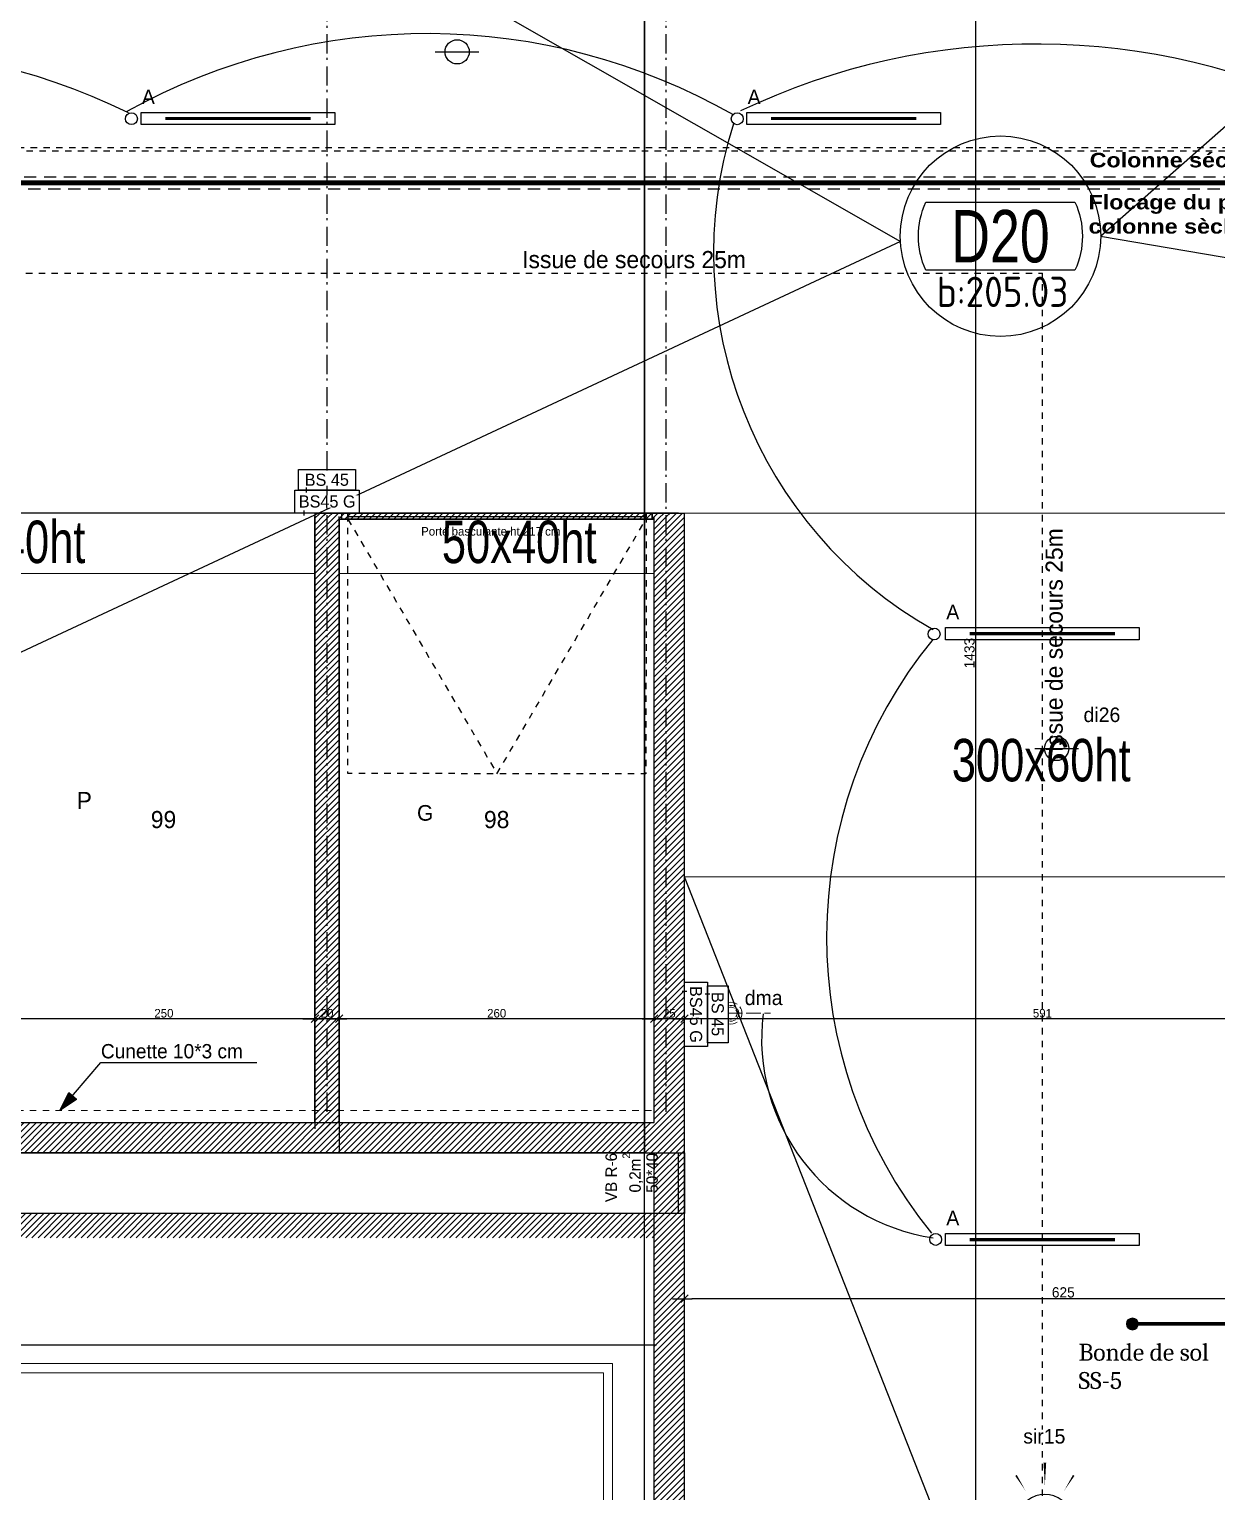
# Model space of a CAD drawing. Header units: centimetres. Extents: x 2452 to 16512, y -4226 to 6371.
# Drawn here: x 7911 to 8891, y 2972 to 4179 of the extents above; entities that cross this region are included whole.
import ezdxf
from ezdxf.enums import TextEntityAlignment as Align

# ---------------------------------------------------------------- set-up
doc = ezdxf.new("R2010")
doc.units = ezdxf.units.CM
doc.header["$PDMODE"] = 67
for name, pattern in [('ACAD_ISO02W100', [15, 12, -3]), ('prlm_ef', [0.165, 0.1, -0.065]), ('prlm_eu', [2, 1.25, -0.25, 0.25, -0.25]), ('Style de ligne -1', [0.41664, 0.20828, -0.20836]), ('Style de ligne -6', [1.04164, 0.625, -0.20828, 0.06943, -0.13893]), ('VW-01', [0.41656, 0.20828, -0.20828])]:
    doc.linetypes.add(name, pattern=pattern)
doc.layers.get('0').update_dxf_attribs({"color": 252, "lineweight": 18})
for name, color, linetype, lineweight in [('01_poutres', 40, 'Continuous', 20), ('01_texte_repere', 252, 'Continuous', 20), ('prlm-ELEC-CFO', 1, 'Continuous', 25), ('prlm-ELEC-SSI', 6, 'Continuous', 25), ('prlm-ZCARTOUCHE', 7, 'Continuous', 13)]:
    doc.layers.add(name, color=color, linetype=linetype, lineweight=lineweight)
for name, color, linetype in [('01_texte', 252, 'Continuous'), ('B GÈnÈral_Hatch', 252, 'Continuous'), ('B Général', 252, 'Continuous'), ('C ANNOTATIONS-cotation', 252, 'Continuous'), ('C ANNOTATIONS-prestations', 252, 'Continuous'), ('C ANNOTATIONS-texte', 252, 'Continuous'), ('C ANNOTATIONS-texte_Hatch', 252, 'Continuous'), ('prlm-BA', 30, 'Continuous'), ('prlm-EAU-EF', 161, 'Continuous'), ('prlm-EAU-EUEV', 25, 'Continuous'), ('prlm-MOD', 64, 'Continuous'), ('prlm-MOD-PB', 123, 'Continuous')]:
    doc.layers.add(name, color=color, linetype=linetype)
doc.layers.add('prlm-ZEROPLOT', color=254, linetype='Continuous', plot=False)
doc.styles.add('CEDREP', font='GILC____.TTF')
doc.styles.add('CEDTXT', font='isocp.shx')
doc.styles.add('Eurostile', font='Eurosti.TTF')
doc.styles.add('Eurostile (bold)', font='Eurostib.TTF')
doc.styles.add('prlm-eau-ef', font='ariblk.ttf', dxfattribs={"height": 18})
doc.styles.add('prlm-elec-cfo', font='comic.ttf', dxfattribs={"height": 12})
doc.styles.add('prlm-elec-ssi', font='comic.ttf', dxfattribs={"height": 12})
doc.styles.add('prlm-mod', font='cambriaz.ttf', dxfattribs={"height": 18})
doc.styles.add('prlm-verdana', font='verdana.ttf', dxfattribs={"height": 0.9})
doc.styles.get("Standard").update_dxf_attribs({"font": 'isocp.shx', "height": 15})
doc.dimstyles.new('100é', dxfattribs={"dimtxt": 8.470801, "dimasz": 6.232178, "dimexe": 10, "dimexo": 25, "dimgap": 1, "dimtad": 1, "dimdec": 1, "dimtxsty": 'Eurostile', "dimblk": 'VW_SLASH', "dimblk1": 'VW_SLASH', "dimblk2": 'VW_SLASH', "dimcen": 0, "dimdle": 10, "dimazin": 0, "dimtfac": 1, "dimtdec": 1, "dimtix": 1, "dimtmove": 0, "dimatfit": 0, "dimldrblk": 'VW_FILLEDARROW', "dimfxl": 50.8, "dimfxlon": 1, "dimfrac": 2, "dimtolj": 1, "dimarcsym": 0})
pattern_1 = [(45, (0, 0), (2.4253472, -2.6458333), [])]

# ---------------------------------------------------------------- blocks, each defined once
blk = doc.blocks.new('Objet Paramétrique-3')
at = {"layer": 'B Général', "linetype": 'Continuous'}
for p, q in [((0, 0), (0, 500)), ((250, 0), (250, 500)), ((0, 0), (250, 0))]:
    blk.add_line(p, q, dxfattribs=at)
at = {"layer": 'B Général', "insert": (125, 250), "char_height": 14.12, "attachment_point": 5, "line_spacing_factor": 0.894142, "style": 'Eurostile'}
blk.add_mtext('99', dxfattribs=at)
blk = doc.blocks.new('Objet Paramétrique-6')
at = {"layer": 'B Général', "linetype": 'Continuous'}
for p, q in [((0, 0), (0, 500)), ((260, 0), (260, 500)), ((0, 0), (260, 0))]:
    blk.add_line(p, q, dxfattribs=at)
at = {"layer": 'B Général', "insert": (130, 250), "char_height": 14.12, "attachment_point": 5, "line_spacing_factor": 0.894142, "style": 'Eurostile'}
blk.add_mtext('98', dxfattribs=at)
blk = doc.blocks.new('Porte basculante ht200cm')
at = {"layer": 'B Général', "linetype": 'Style de ligne -1', "ltscale": 25.4}
for p, q in [((-123, -2.5), (0, -212.5)), ((0, -212.5), (123, -2.5))]:
    blk.add_line(p, q, dxfattribs=at)
at = {"layer": 'B Général', "linetype": 'Continuous', "flags": 128}
for points in [[(-128, 2.5), (128, 2.5), (128, -2.5), (-128, -2.5)], [(-123, 2.5), (123, 2.5), (123, -0.5), (-123, -0.5)]]:
    blk.add_lwpolyline(points, close=True, dxfattribs=at)
at = {"layer": 'B Général', "flags": 128}
for points in [[(-128, 2.5), (-123, 2.5), (-123, -2.5), (-128, -2.5)], [(123, 2.5), (128, 2.5), (128, -2.5), (123, -2.5)]]:
    blk.add_lwpolyline(points, close=True, dxfattribs=at)
at = {"layer": 'B Général', "linetype": 'Style de ligne -1', "ltscale": 25.4, "flags": 128}
blk.add_lwpolyline([(-123, -2.5), (123, -2.5), (123, -212.5), (-123, -212.5)], close=True, dxfattribs=at)
at = {"layer": 'B Général', "insert": (-66, -238.4), "char_height": 12.9, "attachment_point": 1, "line_spacing_factor": 0.894142, "style": 'Eurostile'}
blk.add_mtext('G', dxfattribs=at)
at = {"layer": 'C ANNOTATIONS-prestations', "insert": (-62.6, -9), "char_height": 7.059, "attachment_point": 1, "line_spacing_factor": 0.894142, "style": 'Eurostile'}
blk.add_mtext('Porte basculante ht 217 cm', dxfattribs=at)
blk = doc.blocks.new('Groupe-121-1')
at = {"layer": 'C ANNOTATIONS-texte_Hatch', "linetype": 'Continuous'}
blk.add_hatch(color=250, dxfattribs=at).paths.add_polyline_path([(7949.6, 3295.6), (7936, 3286.4), (7943.2, 3301.2)])
at = {"layer": 'C ANNOTATIONS-texte', "flags": 128}
blk.add_lwpolyline([(7936, 3286.4), (7969.8, 3325.9), (8098.5, 3325.9)], dxfattribs=at)
blk.add_lwpolyline([(7949.6, 3295.6), (7936, 3286.4), (7943.2, 3301.2)], close=True, dxfattribs=at)
at = {"layer": 'C ANNOTATIONS-texte', "insert": (7969.8, 3341.2), "char_height": 11.765, "attachment_point": 1, "line_spacing_factor": 0.894142, "style": 'Eurostile'}
blk.add_mtext('Cunette 10*3 cm', dxfattribs=at)
blk = doc.blocks.new('xi.eumod')
at = {"layer": 'prlm-MOD-PB', "linetype": 'ByBlock', "lineweight": -2}
h = blk.add_hatch(color=0, dxfattribs=at)
edge = h.paths.add_edge_path()
edge.add_arc((0, 0), 5, 0, 360)
at = {"layer": 'prlm-MOD-PB', "color": 0, "linetype": 'ByBlock', "lineweight": 5}
blk.add_circle((0, 0), 5, dxfattribs=at)
blk = doc.blocks.new('A$C711F189D')
at = {"layer": '01_poutres', "color": 0}
for points in [[(-1577, 65), (-1063, 64.9)], [(-1043, 64.9), (-783, 64.9), (-783, 64.9)], [(-783, 64.8), (-167, 64.8)], [(-1577, 15), (-1063, 15)], [(-1043, 15), (-783, 15), (-783, 15)], [(-758, -235.2), (-758, -235.2), (-195.1, -235.2)]]:
    blk.add_lwpolyline(points, dxfattribs=at)
at = {"layer": '01_texte', "color": 0}
for points in [[(-2123, 1170), (-579.7, 289)], [(-414.5, 293.4), (581, 1170)], [(-414.5, 293.4), (601, 121)], [(-579.7, 289), (-2123, -431.3)], [(-476.9, -949.1), (-758, -235.2)]]:
    blk.add_lwpolyline(points, dxfattribs=at)
blk.add_lwpolyline([(-558.7, 321.5), (-435.6, 321.5, -0.21739), (-435.6, 265.3), (-558.7, 265.3, -0.21739), (-558.7, 321.5, 24.041595)], format="xyb", dxfattribs=at)
blk.add_circle((-497.1, 293.4), 82.7, dxfattribs=at)
for s, height, style, p in [('D20', 43.2, 'CEDREP', (-497.1, 293.4)), ('b:205.03', 25, 'CEDTXT', (-495.4, 247.5))]:
    blk.add_text(s, height=height, dxfattribs=dict(at, style=style)).set_placement(p, align=Align.MIDDLE_CENTER)
at = {"layer": '01_texte_repere', "color": 0, "char_height": 35, "width": 164.804, "attachment_point": 8, "rotation": 0.0002, "style": 'CEDREP'}
for insert in [(-1316.3, 23.2), (-894.4, 23.2)]:
    blk.add_mtext('50x40ht ', dxfattribs=dict(at, insert=insert))
at = {"layer": '01_texte_repere', "color": 0, "insert": (-463.5, -156.9), "char_height": 35, "width": 164.804, "attachment_point": 8, "style": 'CEDREP'}
blk.add_mtext('300x60ht ', dxfattribs=at)
blk = doc.blocks.new('xi.lumA')
at = {"layer": 'prlm-ELEC-CFO', "color": 0, "linetype": 'ByBlock', "lineweight": -2, "ltscale": 50}
blk.add_lwpolyline([(-80, -5), (-80, 5), (80, 5), (80, -5)], close=True, dxfattribs=at)
at = {"layer": 'prlm-ELEC-CFO', "color": 0, "linetype": 'ByBlock', "lineweight": 5, "ltscale": 50, "const_width": 2.6}
blk.add_lwpolyline([(-60, 0), (60, 0), (60, 0)], dxfattribs=at)
blk = doc.blocks.new('xi.dma')
at = {"layer": 'prlm-ELEC-CFO', "color": 0, "linetype": 'ACAD_ISO02W100', "lineweight": 5, "flags": 128}
for points in [[(0, 0), (0, 35)], [(-20, 0), (20, 0)]]:
    blk.add_lwpolyline(points, dxfattribs=at)
at = {"layer": 'prlm-ELEC-CFO', "color": 0, "linetype": 'ByBlock', "lineweight": 5}
for radius, start, end in [(9, 145, 191.803), (6.5, 145, 199.0387), (9, 55, 125), (5, 145, 207.3745), (6.5, 55, 125), (5, 55, 125), (5, 332.6255, 35), (6.5, 340.9613, 35), (9, 348.197, 35)]:
    blk.add_arc((0, 2.4), radius, start, end, dxfattribs=at)
blk = doc.blocks.new('xi.bs45')
at = {"layer": 'prlm-ELEC-SSI', "color": 0, "linetype": 'ByBlock', "lineweight": -2}
blk.add_lwpolyline([(-23.5, 17), (23.5, 17), (23.5, 0), (-23.5, 0)], close=True, dxfattribs=at)
at = {"layer": 'prlm-ZEROPLOT', "color": 254, "linetype": 'ByBlock', "lineweight": -2}
blk.add_lwpolyline([(-17, -2), (-17, 2)], dxfattribs=at)
at = {"layer": 'prlm-ELEC-SSI', "color": 0, "linetype": 'ByBlock', "lineweight": -2, "insert": (-0.2, 8.4), "char_height": 10, "width": 43.769, "attachment_point": 5, "style": 'prlm-elec-cfo', "bg_fill": 3, "box_fill_scale": 1, "bg_fill_color": 256, "bg_fill_transparency": 0}
blk.add_mtext('BS 45', dxfattribs=at)
blk = doc.blocks.new('xi.bs45g')
at = {"layer": 'prlm-ELEC-SSI', "color": 0, "linetype": 'ByBlock', "lineweight": -2}
blk.add_lwpolyline([(-26.5, 19), (26.5, 19), (26.5, 0), (-26.5, 0)], close=True, dxfattribs=at)
at = {"layer": 'prlm-ZEROPLOT', "color": 254, "linetype": 'ByBlock', "lineweight": -2}
blk.add_lwpolyline([(-19, -2), (-19, 2)], dxfattribs=at)
at = {"layer": 'prlm-ELEC-SSI', "color": 0, "linetype": 'ByBlock', "lineweight": -2, "insert": (0.1, 9.5), "char_height": 10, "width": 49.661, "attachment_point": 5, "style": 'prlm-elec-cfo', "bg_fill": 3, "box_fill_scale": 1, "bg_fill_color": 256, "bg_fill_transparency": 0}
blk.add_mtext('BS45 G', dxfattribs=at)
blk = doc.blocks.new('xi.sir')
at = {"layer": 'prlm-ELEC-SSI'}
blk.add_hatch(color=0, dxfattribs=at).paths.add_polyline_path([(-4.8, 0), (4.8, 0, 1)])
at = {"layer": 'prlm-ELEC-SSI', "color": 0, "flags": 128}
for points in [[(0, 30, 0, 2.25, 0), (0, 48.8, 0, 0, 0)], [(-15.9, 25.5, 0, 1.5, 0), (-23.8, 38.2, 0, 0, 0)], [(15.9, 25.5, 0, 1.5, 0), (23.8, 38.2, 0, 0, 0)]]:
    blk.add_lwpolyline(points, format="xyseb", dxfattribs=at)
blk.add_lwpolyline([(-4.8, 0), (4.8, 0)], dxfattribs=at)
at = {"layer": 'prlm-ELEC-SSI', "color": 0}
for centre, radius, start, end in [((0, 0), 22.5, 50.6187, 129.3813), ((-33, -4.1), 28.5, 8.2221, 48.8754), ((33, -4.1), 28.5, 131.1246, 171.7779), ((0, 0), 4.81, 0, 180)]:
    blk.add_arc(centre, radius, start, end, dxfattribs=at)
blk = doc.blocks.new('xi.DI')
at = {"layer": 'prlm-ELEC-SSI', "color": 0, "linetype": 'ByBlock', "lineweight": -2, "flags": 128}
blk.add_lwpolyline([(-18, 0), (18, 0)], dxfattribs=at)
at = {"layer": 'prlm-ELEC-SSI', "color": 0, "linetype": 'ByBlock', "lineweight": -2}
blk.add_circle((0, 0), 10, dxfattribs=at)
blk = doc.blocks.new('VW_SLASH')
at = {"linetype": 'ByBlock', "lineweight": -2}
blk.add_line((1.6, 0), (-1, 0), dxfattribs=at)
at = {"lineweight": 20, "flags": 128}
blk.add_lwpolyline([(0.5, 0.5), (-0.5, -0.5)], dxfattribs=at)
blk = doc.blocks.new('*D304')
at = {"layer": 'C ANNOTATIONS-cotation', "color": 0, "linetype": 'Continuous', "lineweight": -2, "transparency": 16777216}
for p, q in [((8707.4, 4380.4), (8682, 4380.4)), ((8692, 2953.5), (8692, 4374.2)), ((8707.4, 2947.2), (8682, 2947.2))]:
    blk.add_line(p, q, dxfattribs=at)
at = {"layer": 'Defpoints', "color": 0, "linetype": 'Continuous', "transparency": 16777216}
for p in [(8692, 4380.4), (8732.4, 4380.4), (8732.4, 2947.2)]:
    blk.add_point(p, dxfattribs=at)
at = {"layer": 'C ANNOTATIONS-cotation', "color": 0, "linetype": 'Continuous', "lineweight": -2, "transparency": 16777216, "xscale": 6.232177734375, "yscale": 6.232177734375, "zscale": 6.232177734375}
for p, rotation in [((8692, 4380.4), 90), ((8692, 2947.2), 270)]:
    blk.add_blockref('VW_SLASH', p, dxfattribs=dict(at, rotation=rotation))
at = {"layer": 'C ANNOTATIONS-cotation', "color": 0, "linetype": 'Continuous', "lineweight": 5, "transparency": 16777216, "insert": (8686.8, 3663.8), "char_height": 8.47, "attachment_point": 5, "rotation": 90, "style": 'Eurostile'}
blk.add_mtext('\\A1;1433', dxfattribs=at)
blk = doc.blocks.new('VW_FILLEDARROW')
at = {"linetype": 'Continuous'}
blk.add_hatch(color=250, dxfattribs=at).paths.add_polyline_path([(-1.6, 0.43), (0, 0), (-1.6, -0.43)])
at = {"flags": 128}
blk.add_lwpolyline([(-1.6, 0.43), (0, 0), (-1.6, -0.43)], close=True, dxfattribs=at)
blk = doc.blocks.new('*D351')
at = {"layer": 'C ANNOTATIONS-cotation', "color": 0, "linetype": 'Continuous', "lineweight": -2, "transparency": 16777216}
for p, q in [((8451.5, 3131.1), (8451.5, 3141.1)), ((9076.9, 3131.1), (9076.9, 3141.1)), ((9070.7, 3131.1), (8457.7, 3131.1))]:
    blk.add_line(p, q, dxfattribs=at)
at = {"layer": 'Defpoints', "color": 0, "linetype": 'Continuous', "transparency": 16777216}
for p in [(8451.5, 3131.1), (8451.5, 3120.1), (9076.9, 3120.1)]:
    blk.add_point(p, dxfattribs=at)
at = {"layer": 'C ANNOTATIONS-cotation', "color": 0, "linetype": 'Continuous', "lineweight": -2, "transparency": 16777216, "xscale": 6.232177734375, "yscale": 6.232177734375, "zscale": 6.232177734375, "rotation": 180}
blk.add_blockref('VW_SLASH', (8451.5, 3131.1), dxfattribs=at)
at = {"layer": 'C ANNOTATIONS-cotation', "color": 0, "linetype": 'Continuous', "lineweight": -2, "transparency": 16777216, "xscale": 6.232177734375, "yscale": 6.232177734375, "zscale": 6.232177734375}
blk.add_blockref('VW_SLASH', (9076.9, 3131.1), dxfattribs=at)
at = {"layer": 'C ANNOTATIONS-cotation', "color": 0, "linetype": 'Continuous', "lineweight": 5, "transparency": 16777216, "insert": (8764.2, 3136.3), "char_height": 8.47, "attachment_point": 5, "style": 'Eurostile'}
blk.add_mtext('\\A1;625', dxfattribs=at)
blk = doc.blocks.new('*D359')
at = {"layer": 'C ANNOTATIONS-cotation', "color": 0, "linetype": 'Continuous', "lineweight": -2, "transparency": 16777216}
blk.add_line((8140.3, 3362.1), (7903.2, 3362.1), dxfattribs=at)
at = {"layer": 'Defpoints', "color": 0, "linetype": 'Continuous', "transparency": 16777216}
for p in [(7897, 3369.2), (8146.5, 3369.2), (7897, 3362.1)]:
    blk.add_point(p, dxfattribs=at)
at = {"layer": 'C ANNOTATIONS-cotation', "color": 0, "linetype": 'Continuous', "lineweight": -2, "transparency": 16777216, "xscale": 6.232177734375, "yscale": 6.232177734375, "zscale": 6.232177734375, "rotation": 180}
blk.add_blockref('VW_SLASH', (7897, 3362.1), dxfattribs=at)
at = {"layer": 'C ANNOTATIONS-cotation', "color": 0, "linetype": 'Continuous', "lineweight": -2, "transparency": 16777216, "xscale": 6.232177734375, "yscale": 6.232177734375, "zscale": 6.232177734375}
blk.add_blockref('VW_SLASH', (8146.5, 3362.1), dxfattribs=at)
at = {"layer": 'C ANNOTATIONS-cotation', "color": 0, "linetype": 'Continuous', "lineweight": 5, "transparency": 16777216, "insert": (8021.8, 3366.6), "char_height": 7.06, "attachment_point": 5, "style": 'Eurostile'}
blk.add_mtext('\\A1;250', dxfattribs=at)
blk = doc.blocks.new('*D360')
at = {"layer": 'C ANNOTATIONS-cotation', "color": 0, "linetype": 'Continuous', "lineweight": -2, "transparency": 16777216}
blk.add_line((8160.3, 3362.1), (8152.7, 3362.1), dxfattribs=at)
at = {"layer": 'Defpoints', "color": 0, "linetype": 'Continuous', "transparency": 16777216}
for p in [(8146.5, 3369.2), (8166.5, 3369.2), (8146.5, 3362.1)]:
    blk.add_point(p, dxfattribs=at)
at = {"layer": 'C ANNOTATIONS-cotation', "color": 0, "linetype": 'Continuous', "lineweight": -2, "transparency": 16777216, "xscale": 6.232177734375, "yscale": 6.232177734375, "zscale": 6.232177734375, "rotation": 180}
blk.add_blockref('VW_SLASH', (8146.5, 3362.1), dxfattribs=at)
at = {"layer": 'C ANNOTATIONS-cotation', "color": 0, "linetype": 'Continuous', "lineweight": -2, "transparency": 16777216, "xscale": 6.232177734375, "yscale": 6.232177734375, "zscale": 6.232177734375}
blk.add_blockref('VW_SLASH', (8166.5, 3362.1), dxfattribs=at)
at = {"layer": 'C ANNOTATIONS-cotation', "color": 0, "linetype": 'Continuous', "lineweight": 5, "transparency": 16777216, "insert": (8156.5, 3366.6), "char_height": 7.06, "attachment_point": 5, "style": 'Eurostile'}
blk.add_mtext('\\A1;20', dxfattribs=at)
blk = doc.blocks.new('*D361')
at = {"layer": 'C ANNOTATIONS-cotation', "color": 0, "linetype": 'Continuous', "lineweight": -2, "transparency": 16777216}
blk.add_line((8420.3, 3362.1), (8172.7, 3362.1), dxfattribs=at)
at = {"layer": 'Defpoints', "color": 0, "linetype": 'Continuous', "transparency": 16777216}
for p in [(8166.5, 3369.2), (8166.5, 3362.1), (8426.5, 3352.1)]:
    blk.add_point(p, dxfattribs=at)
at = {"layer": 'C ANNOTATIONS-cotation', "color": 0, "linetype": 'Continuous', "lineweight": -2, "transparency": 16777216, "xscale": 6.232177734375, "yscale": 6.232177734375, "zscale": 6.232177734375, "rotation": 180}
blk.add_blockref('VW_SLASH', (8166.5, 3362.1), dxfattribs=at)
at = {"layer": 'C ANNOTATIONS-cotation', "color": 0, "linetype": 'Continuous', "lineweight": -2, "transparency": 16777216, "xscale": 6.232177734375, "yscale": 6.232177734375, "zscale": 6.232177734375}
blk.add_blockref('VW_SLASH', (8426.5, 3362.1), dxfattribs=at)
at = {"layer": 'C ANNOTATIONS-cotation', "color": 0, "linetype": 'Continuous', "lineweight": 5, "transparency": 16777216, "insert": (8296.5, 3366.6), "char_height": 7.06, "attachment_point": 5, "style": 'Eurostile'}
blk.add_mtext('\\A1;260', dxfattribs=at)
blk = doc.blocks.new('*D362')
at = {"layer": 'C ANNOTATIONS-cotation', "color": 0, "linetype": 'Continuous', "lineweight": -2, "transparency": 16777216}
blk.add_line((8445.3, 3362.1), (8432.7, 3362.1), dxfattribs=at)
at = {"layer": 'Defpoints', "color": 0, "linetype": 'Continuous', "transparency": 16777216}
for p in [(8426.5, 3362.1), (8426.5, 3352.1), (8451.5, 3337.6)]:
    blk.add_point(p, dxfattribs=at)
at = {"layer": 'C ANNOTATIONS-cotation', "color": 0, "linetype": 'Continuous', "lineweight": -2, "transparency": 16777216, "xscale": 6.232177734375, "yscale": 6.232177734375, "zscale": 6.232177734375, "rotation": 180}
blk.add_blockref('VW_SLASH', (8426.5, 3362.1), dxfattribs=at)
at = {"layer": 'C ANNOTATIONS-cotation', "color": 0, "linetype": 'Continuous', "lineweight": -2, "transparency": 16777216, "xscale": 6.232177734375, "yscale": 6.232177734375, "zscale": 6.232177734375}
blk.add_blockref('VW_SLASH', (8451.5, 3362.1), dxfattribs=at)
at = {"layer": 'C ANNOTATIONS-cotation', "color": 0, "linetype": 'Continuous', "lineweight": 5, "transparency": 16777216, "insert": (8439, 3366.6), "char_height": 7.06, "attachment_point": 5, "style": 'Eurostile'}
blk.add_mtext('\\A1;25', dxfattribs=at)
blk = doc.blocks.new('*D363')
at = {"layer": 'C ANNOTATIONS-cotation', "color": 0, "linetype": 'Continuous', "lineweight": -2, "transparency": 16777216}
blk.add_line((9036.3, 3362.1), (8457.7, 3362.1), dxfattribs=at)
at = {"layer": 'Defpoints', "color": 0, "linetype": 'Continuous', "transparency": 16777216}
for p in [(8451.5, 3362.1), (8451.5, 3337.6), (9042.5, 3327.6)]:
    blk.add_point(p, dxfattribs=at)
at = {"layer": 'C ANNOTATIONS-cotation', "color": 0, "linetype": 'Continuous', "lineweight": -2, "transparency": 16777216, "xscale": 6.232177734375, "yscale": 6.232177734375, "zscale": 6.232177734375, "rotation": 180}
blk.add_blockref('VW_SLASH', (8451.5, 3362.1), dxfattribs=at)
at = {"layer": 'C ANNOTATIONS-cotation', "color": 0, "linetype": 'Continuous', "lineweight": -2, "transparency": 16777216, "xscale": 6.232177734375, "yscale": 6.232177734375, "zscale": 6.232177734375}
blk.add_blockref('VW_SLASH', (9042.5, 3362.1), dxfattribs=at)
at = {"layer": 'C ANNOTATIONS-cotation', "color": 0, "linetype": 'Continuous', "lineweight": 5, "transparency": 16777216, "insert": (8747, 3366.6), "char_height": 7.06, "attachment_point": 5, "style": 'Eurostile'}
blk.add_mtext('\\A1;591', dxfattribs=at)
blk = doc.blocks.new('cartouche_BET')
at = {"layer": 'prlm-ZCARTOUCHE'}
blk.add_hatch(color=0, dxfattribs=at).paths.add_polyline_path([(10.038, 4.465), (10.097, 4.201), (10.05, 3.999), (6.219, 1.227), (11.061, 3.004), (11.211, 3.193), (11.223, 3.555), (9.466, 8.402), (9.269, 8.563), (9.002, 8.613), (7.573, 8.071), (7.503, 8.04)])
at = {"layer": 'prlm-ZCARTOUCHE', "color": 0}
blk.add_lwpolyline([(0, 10), (0, 0), (69, 0), (69, 10)], close=True, dxfattribs=at)
for points, const_width in [([(6.811, 8.434), (2.831, 5.695), (2.717, 5.423), (2.763, 5.139), (5.548, 1.193), (5.798, 1.079), (6.219, 1.227), (10.05, 3.999), (10.097, 4.201), (10.038, 4.465), (7.224, 8.433), (6.983, 8.505), (6.811, 8.434)], 0.18), ([(6.219, 1.227), (11.061, 3.004), (11.211, 3.193), (11.223, 3.555), (9.466, 8.402), (9.269, 8.563), (9.002, 8.613), (7.573, 8.071), (7.502, 8.039)], 0.09)]:
    blk.add_lwpolyline(points, dxfattribs=dict(at, const_width=const_width))
at = {"layer": 'prlm-ZCARTOUCHE', "color": 0, "attachment_point": 4, "line_spacing_factor": 0.8, "style": 'prlm-verdana'}
for s, insert, char_height, width in [('{\\fGeorgia|b0|i0|c0|p18;Prelem}', (13.953, 6.891), 4, 47.6343), ('tél: 04 78 68 94 77\\Pfax: {\\H0.92308x;04 78 85 55 01}   \\Pe-mail: contact {\\H0.7692x;@} prelem.com', (39.768, 3.407), 1.3, 31.06908), ('170, boulevard Stalingrad   ^J69451 LYON cedex 06', (13.979, 2.638), 1.3, 47.6343)]:
    blk.add_mtext(s, dxfattribs=dict(at, insert=insert, char_height=char_height, width=width))
blk = doc.blocks.new('$CTfon')
at = {"color": 0}
blk.add_wipeout([(-104.475, 36.975), (0.475, 36.975), (0.475, -0.475), (-104.475, -0.475)], dxfattribs=at).dxf.layer = 'prlm-ZCARTOUCHE'
at = {"layer": 'prlm-ZCARTOUCHE', "color": 0}
for points in [[(-104, 36.5), (0, 36.5), (0, 0), (-104, 0)], [(-103.5, 36), (-0.5, 36), (-0.5, 23.5), (-103.5, 23.5)], [(-103.5, 23), (-34.5, 23), (-34.5, 11), (-103.5, 11)], [(-34, 23), (-0.5, 23), (-0.5, 0.5), (-34, 0.5)], [(-1, 9.5), (-33.5, 9.5), (-33.5, 22.5), (-1, 22.5)], [(-1, 1), (-33.5, 1), (-33.5, 9), (-1, 9)]]:
    blk.add_lwpolyline(points, close=True, dxfattribs=at)
blk.add_blockref('cartouche_BET', (-103.5, 0.5), dxfattribs=at)
at = {"layer": 'prlm-ZCARTOUCHE', "color": 0, "linetype": 'ByBlock', "ltscale": 20, "char_height": 1, "attachment_point": 6}
for s, insert, width in [('{\\fGeorgia|b0|i1|c0|p18;Phase}', (-21.485, 20.131), 11), ('{\\fGeorgia|b0|i1|c0|p18;Échelle}', (-21.485, 17.501), 11), ('{\\fGeorgia|b0|i1|c0|p18;Imprimé par}', (-21.485, 14.311), 11), ('{\\fGeorgia|b0|i1|c0|p18;Date}', (-21.485, 11.508), 11), ('{\\fGeorgia|b0|i1|c0|p18;Référence du Plan}', (-21.485, 8.037), 12.85977)]:
    blk.add_mtext(s, dxfattribs=dict(at, insert=insert, width=width))

msp = doc.modelspace()

# ---------------------------------------------------------------- hatches: boundary and pattern name
at = {"layer": 'B GÈnÈral_Hatch', "linetype": 'Continuous'}
h = msp.add_hatch(dxfattribs=at)
h.set_pattern_fill('50_BETON', color=256, style=0, pattern_type=2)
h.set_pattern_definition(pattern_1)
h.paths.add_polyline_path([(8426.48, 3774.33), (8451.48, 3779.33), (8146.48, 3779.34), (8166.48, 3774.34)])
h = msp.add_hatch(dxfattribs=at)
h.set_pattern_fill('50_BETON', color=256, style=0, pattern_type=2)
h.set_pattern_definition(pattern_1)
h.paths.add_polyline_path([(8166.48, 3251.39), (8166.48, 3774.34), (8146.48, 3779.34), (8146.48, 3271.39)])
h = msp.add_hatch(dxfattribs=at)
h.set_pattern_fill('50_BETON', color=256, style=0, pattern_type=2)
h.set_pattern_definition(pattern_1)
h.paths.add_polyline_path([(8168.76, 3779.34), (8146.48, 3779.34), (8166.48, 3774.34), (8168.76, 3774.34)])
h = msp.add_hatch(dxfattribs=at)
h.set_pattern_fill('50_BETON', color=256, style=0, pattern_type=2)
h.set_pattern_definition(pattern_1)
h.paths.add_polyline_path([(8426.48, 3774.33), (8451.48, 3779.33), (8424.76, 3779.33), (8424.76, 3774.33)])
h = msp.add_hatch(dxfattribs=at)
h.set_pattern_fill('50_BETON', color=256, style=0, pattern_type=2)
h.set_pattern_definition(pattern_1)
h.paths.add_polyline_path([(8451.48, 3779.33), (8426.48, 3774.33), (8426.48, 2324.49), (8451.48, 2349.49)])
h = msp.add_hatch(dxfattribs=at)
h.set_pattern_fill('50_BETON', color=256, style=0, pattern_type=2)
h.set_pattern_definition(pattern_1)
h.paths.add_polyline_path([(8426.48, 3251.39), (8426.48, 3276.39), (7074.48, 3276.39), (7074.48, 3251.39)])
h = msp.add_hatch(dxfattribs=at)
h.set_pattern_fill('50_BETON', color=256, style=0, pattern_type=2)
h.set_pattern_definition(pattern_1)
h.paths.add_polyline_path([(7739, 3201.39), (7719, 3181.39), (8426.48, 3181.39), (8426.48, 3201.39)])

# ---------------------------------------------------------------- linework, layer by layer
at = {"layer": 'B Général', "linetype": 'Style de ligne -6', "ltscale": 25.4}
for p, q in [((8156.48, 3285.39), (8156.48, 5820.39)), ((8436.48, 3285.39), (8436.48, 5820.39))]:
    msp.add_line(p, q, dxfattribs=at)
at = {"layer": 'B Général', "linetype": 'VW-01', "ltscale": 25.4}
for p in [(7262.5, 3977.19), (8746.98, 2947.19)]:
    msp.add_line(p, (8746.98, 3977.19), dxfattribs=at)
at = {"layer": 'B Général', "linetype": 'Continuous'}
for p, q in [((8446.48, 3779.33), (7896.98, 3779.33)), ((8146.48, 3779.34), (8451.48, 3779.33)), ((8146.48, 3779.34), (8146.48, 3271.39)), ((8146.48, 3779.34), (8168.76, 3779.34)), ((8168.76, 3774.34), (8168.76, 3779.34)), ((8424.76, 3779.33), (8451.48, 3779.33)), ((8424.76, 3774.33), (8424.76, 3779.33)), ((8451.48, 2349.49), (8451.48, 3779.33)), ((8166.48, 3774.34), (8426.48, 3774.33)), ((8166.48, 3774.34), (8166.48, 3251.39)), ((8166.48, 3774.34), (8168.76, 3774.34)), ((8424.76, 3774.33), (8426.48, 3774.33)), ((8426.48, 3276.39), (8426.48, 3774.33)), ((7896.98, 3276.39), (8426.48, 3276.39)), ((7739, 3251.39), (8426.48, 3251.39)), ((8426.48, 2324.49), (8426.48, 3251.39)), ((8426.48, 3201.39), (7739, 3201.39)), ((8428.51, 3092.84), (7367.28, 3092.84))]:
    msp.add_line(p, q, dxfattribs=at)
at = {"layer": 'B Général', "linetype": 'Continuous', "lineweight": 18}
for p, q in [((8146.48, 3779.34), (8451.48, 3779.33)), ((8146.48, 3779.34), (8146.48, 3271.39)), ((8146.48, 3779.34), (8168.76, 3779.34)), ((8424.76, 3779.33), (8451.48, 3779.33)), ((8451.48, 2349.49), (8451.48, 3779.33)), ((8166.48, 3774.34), (8426.48, 3774.33)), ((8166.48, 3774.34), (8166.48, 3251.39)), ((8166.48, 3774.34), (8168.76, 3774.34)), ((8424.76, 3774.33), (8426.48, 3774.33)), ((8426.48, 3276.39), (8426.48, 3774.33)), ((7896.98, 3276.39), (8426.48, 3276.39)), ((7739, 3251.39), (8426.48, 3251.39)), ((8426.48, 2324.49), (8426.48, 3251.39)), ((8426.48, 3201.39), (7739, 3201.39)), ((8428.51, 3092.84), (7367.28, 3092.84))]:
    msp.add_line(p, q, dxfattribs=at)
at = {"layer": 'B Général', "linetype": 'VW-01', "lineweight": 18, "ltscale": 25.4}
msp.add_line((7085.89, 3286.39), (8426.48, 3286.39), dxfattribs=at)
at = {"layer": 'B Général', "linetype": 'Continuous', "flags": 128}
for points in [[(8426.48, 3201.39), (8426.48, 3251.39), (8451.48, 3251.39), (8451.48, 3201.39)], [(8446.48, 3201.39), (8446.48, 3251.39), (8451.48, 3251.39), (8451.48, 3201.39)]]:
    msp.add_lwpolyline(points, close=True, dxfattribs=at)
at = {"layer": 'C ANNOTATIONS-cotation', "linetype": 'VW-01', "ltscale": 25.4, "flags": 128}
msp.add_lwpolyline([(7086.48, 4080.89), (11434.6, 4080.89), (11434.6, 4077.89), (7086.48, 4077.89)], close=True, dxfattribs=at)
at = {"layer": 'prlm-EAU-EF', "linetype": 'prlm_ef', "ltscale": 100, "const_width": 4, "flags": 128}
msp.add_lwpolyline([(7096.34, 3799.24), (7096.34, 3849.77), (7096.34, 4051.75), (11381.54, 4051.75), (11381.54, 1665.27), (11865.51, 1665.27), (11642.53, 304.31), (12400.42, 170.63), (12305.13, -393.05)], dxfattribs=at)
at = {"layer": 'prlm-EAU-EUEV', "linetype": 'prlm_eu', "ltscale": 50, "const_width": 3, "flags": 128}
msp.add_lwpolyline([(8821.26, 3110.3), (9249.15, 3110.3)], dxfattribs=at)
at = {"layer": 'prlm-ELEC-CFO', "ltscale": 25}
for centre in [(7995.02, 4104.75), (8495.08, 4104.72), (8657.6, 3679.56), (8658.87, 3180.01)]:
    msp.add_circle(centre, 4.91, dxfattribs=at)
for centre, radius, start, end in [((7752.95, 3616.06), 548.62, 64.09213, 118.23733), ((8832.37, 3993.79), 356.84, 162.57776, 240.51102), ((8956.92, 3429.47), 388.06, 140.67034, 218.99008), ((8681.1, 3345.5), 165.9, 172.79934, 261.55908)]:
    msp.add_arc(centre, radius, start, end, dxfattribs=at)
at = {"layer": 'prlm-MOD', "linetype": 'prlm_ef', "ltscale": 100, "flags": 128}
for points in [[(7091.34, 3799.24), (7091.34, 3849.77), (7091.34, 4056.75), (11386.54, 4056.75), (11386.54, 1670.27), (11871.4, 1670.27), (11648.27, 308.38), (12406.18, 174.69), (12310.06, -393.89)], [(7101.34, 3799.24), (7101.34, 3849.77), (7101.34, 4046.75), (11376.54, 4046.75), (11376.54, 1660.27), (11859.63, 1660.27), (11636.8, 300.25), (12394.66, 166.56), (12300.2, -392.22)]]:
    msp.add_lwpolyline(points, dxfattribs=at)
at = {"layer": 'prlm-ZEROPLOT'}
for points in [[(8418.48, 4917.39), (10859.39, 4917.39), (10859.39, 3517.39), (9818.48, 3517.39), (9818.48, 2192.49), (8418.48, 2192.49)], [(8418.48, 3251.43), (7626.48, 3251.39), (7626.48, 3317.64), (7638.48, 3317.64), (7638.48, 4893.39), (7810.48, 4893.39), (7810.48, 4904.89), (8418.48, 4904.89)]]:
    msp.add_lwpolyline(points, close=True, dxfattribs=at)

# ---------------------------------------------------------------- block references
at = {"layer": 'B Général'}
for name, p, rotation in [('Porte basculante ht200cm', (8296.76, 3776.83), 359.9979813935357), ('Objet Paramétrique-3', (7896.48, 3276.39), 2.637551302915977e-09), ('Objet Paramétrique-6', (8166.48, 3276.39), 359.9999999976352)]:
    msp.add_blockref(name, p, dxfattribs=dict(at, rotation=rotation))
at = {"layer": 'C ANNOTATIONS-texte'}
msp.add_blockref('Groupe-121-1', (0, 0), dxfattribs=at)
at = {"layer": 'C ANNOTATIONS-texte', "color": 7}
msp.add_blockref('Groupe-121-1', (0.02, 0.06), dxfattribs=at)
at = {"layer": 'prlm-BA'}
msp.add_blockref('A$C711F189D', (9209.48, 3714.39), dxfattribs=at)
at = {"layer": 'prlm-ELEC-CFO'}
for p in [(8082.96, 4104.89), (8582.96, 4104.89), (8746.98, 3679.89), (8746.98, 3179.89)]:
    msp.add_blockref('xi.lumA', p, dxfattribs=at)
at = {"layer": 'prlm-ELEC-CFO', "rotation": 270}
msp.add_blockref('xi.dma', (8487.48, 3366.66), dxfattribs=at)
at = {"layer": 'prlm-ELEC-SSI', "rotation": 0.001060557933219683}
for p in [(8263.85, 4159.89), (8758.71, 3585.12)]:
    msp.add_blockref('xi.DI', p, dxfattribs=at)
at = {"layer": 'prlm-ELEC-SSI', "lineweight": 20}
msp.add_blockref('xi.sir', (8748.99, 2947.14), dxfattribs=at)
at = {"layer": 'prlm-MOD-PB'}
msp.add_blockref('xi.eumod', (8821.26, 3110.3), dxfattribs=at)

# ---------------------------------------------------------------- texts
at = {"layer": 'B Général', "insert": (7949.77, 3549.26), "char_height": 14.12, "attachment_point": 1, "line_spacing_factor": 0.894142, "style": 'Eurostile'}
msp.add_mtext('P', dxfattribs=at)
at = {"layer": 'C ANNOTATIONS-texte', "char_height": 14.118, "attachment_point": 1, "line_spacing_factor": 0.894142, "style": 'Eurostile'}
for insert in [(8317.54, 3995.54), (8317.56, 3995.6)]:
    msp.add_mtext('Issue de secours 25m', dxfattribs=dict(at, insert=insert))
at = {"layer": 'C ANNOTATIONS-texte', "char_height": 14.118, "attachment_point": 1, "rotation": 90, "line_spacing_factor": 0.894142, "style": 'Eurostile'}
for insert in [(8749.59, 3582.06), (8749.61, 3582.12)]:
    msp.add_mtext('Issue de secours 25m', dxfattribs=dict(at, insert=insert))
at = {"layer": 'C ANNOTATIONS-texte', "char_height": 9.412, "width": 50, "attachment_point": 3, "rotation": 90, "line_spacing_factor": 0.894142, "style": 'Eurostile (bold)'}
for insert in [(8386.31, 3251.39), (8386.33, 3251.45)]:
    msp.add_mtext('VB R-6\\P{\\fEurostile|b0|i0|c0|p0;0,2m}{\\fEurostile|b0|i0|c0|p0;\\H0.6667x;\\S2^ ;}{\\fEurostile|b0|i0|c0|p0; }{\\fEurostile|b0|i0|c0|p0;50*40}', dxfattribs=dict(at, insert=insert))
at = {"layer": 'prlm-EAU-EF', "linetype": 'prlm_ef', "ltscale": 100, "insert": (8786.03, 4076.59), "char_height": 12, "width": 543.6853, "attachment_point": 1, "rotation": 0, "style": 'prlm-eau-ef'}
msp.add_mtext('Colonne séche Acier DN 65', dxfattribs=at)
at = {"layer": 'prlm-MOD', "linetype": 'prlm_ef', "ltscale": 100, "insert": (8785.08, 4041.92), "char_height": 12, "width": 345.1091, "attachment_point": 1, "rotation": 0, "style": 'prlm-eau-ef'}
msp.add_mtext('Flocage du parcours horizontal de la colonne sèche hors lots techniques', dxfattribs=at)
at = {"layer": 'prlm-MOD-PB', "insert": (8776.82, 3093.96), "char_height": 14, "width": 121.446, "attachment_point": 1, "style": 'prlm-mod'}
msp.add_mtext('Bonde de sol SS-5', dxfattribs=at)

# ---------------------------------------------------------------- dimensions: what is measured, and where the dimension line sits
at = {"layer": 'C ANNOTATIONS-cotation', "color": 7, "linetype": 'Continuous', "lineweight": 5}
for base, p1, p2, override, picture, middle in [((7897.0011589, 3362.05920906), (8146.50115898, 3369.17245771), (7897.0011589, 3369.1724577), {"dimtxt": 7.059001, "dimdec": 0, "dimpost": '<>', "dimtxsty": 'Eurostile', "dimse1": 1, "dimse2": 1, "dimtmove": 2}, '*D359', (8021.75115894, 3366.58870938)), ((8146.5, 3362.06), (8166.5, 3369.17), (8146.5, 3369.17), {"dimtxt": 7.059001, "dimdec": 0, "dimpost": '<>', "dimtxsty": 'Eurostile', "dimse1": 1, "dimse2": 1, "dimtmove": 2}, '*D360', (8156.5, 3366.59)), ((8166.5, 3362.06), (8426.5, 3352.06), (8166.5, 3369.17), {"dimtxt": 7.059001, "dimdec": 0, "dimpost": '<>', "dimtxsty": 'Eurostile', "dimse1": 1, "dimse2": 1, "dimtmove": 2}, '*D361', (8296.5, 3366.59)), ((8451.5, 3131.06), (9076.92, 3120.06), (8451.5, 3120.06), {"dimtxt": 8.470801, "dimdec": 0, "dimpost": '<>', "dimtxsty": 'Eurostile', "dimtmove": 2}, '*D351', (8764.21, 3136.29))]:
    dim = msp.add_linear_dim(base=base, p1=p1, p2=p2, dimstyle='100é', override=override, dxfattribs=at)
    dim.commit()
    dim.dimension.update_dxf_attribs({"geometry": picture, "text_midpoint": middle})

# ---------------------------------------------------------------- next in the draw order: block references
at = {"layer": 'prlm-ELEC-SSI'}
msp.add_blockref('xi.bs45', (8156.48, 3798.37), dxfattribs=at)
at = {"layer": 'prlm-ELEC-SSI', "rotation": 270}
msp.add_blockref('xi.bs45', (8470.48, 3365.79), dxfattribs=at)
at = {"layer": 'prlm-ZCARTOUCHE', "xscale": 14.90296738853795, "yscale": 14.90296738853795, "zscale": 14.90296738853795}
msp.add_blockref('$CTfon', (8392.01, 2533.58), dxfattribs=at)

# ---------------------------------------------------------------- next in the draw order: texts
at = {"layer": 'prlm-ELEC-CFO', "lineweight": 20, "char_height": 12, "attachment_point": 2, "line_spacing_factor": 0.8, "style": 'prlm-elec-cfo', "bg_fill": 3, "box_fill_scale": 0.95, "bg_fill_color": 256, "bg_fill_transparency": 0}
for s, insert in [('A', (8008.98, 4128.74)), ('A', (8508.98, 4128.74)), ('A', (8673, 3703.74)), ('dma', (8516.87, 3385.38)), ('A', (8673, 3203.74))]:
    msp.add_mtext(s, dxfattribs=dict(at, insert=insert))
at = {"layer": 'prlm-ELEC-SSI', "lineweight": 20, "insert": (8796.1, 3618.91), "char_height": 12, "attachment_point": 2, "rotation": 0.00106, "line_spacing_factor": 0.8, "style": 'prlm-elec-ssi', "bg_fill": 3, "box_fill_scale": 0.95, "bg_fill_color": 256, "bg_fill_transparency": 0}
msp.add_mtext('{di26}', dxfattribs=at)
at = {"layer": 'prlm-ELEC-SSI', "lineweight": 20, "insert": (8748.57, 3023.61), "char_height": 12, "attachment_point": 2, "line_spacing_factor": 0.8, "style": 'prlm-elec-ssi', "bg_fill": 3, "box_fill_scale": 0.95, "bg_fill_color": 256, "bg_fill_transparency": 0}
msp.add_mtext('{sir15}', dxfattribs=at)

# ---------------------------------------------------------------- next in the draw order: linework, layer by layer
at = {"layer": 'prlm-ELEC-CFO', "ltscale": 25}
for centre, radius, start, end in [((8239.09, 3664.81), 510.12, 60.29341, 119.08436), ((8741.85, 3599.63), 566.75, 63.67111, 115.50964)]:
    msp.add_arc(centre, radius, start, end, dxfattribs=at)

# ---------------------------------------------------------------- next in the draw order: block references
at = {"layer": 'prlm-ELEC-SSI'}
msp.add_blockref('xi.bs45g', (8156.48, 3779.37), dxfattribs=at)
at = {"layer": 'prlm-ELEC-SSI', "rotation": 270}
msp.add_blockref('xi.bs45g', (8451.48, 3365.79), dxfattribs=at)

# ---------------------------------------------------------------- next in the draw order: dimensions: what is measured, and where the dimension line sits
at = {"layer": 'C ANNOTATIONS-cotation', "color": 7, "linetype": 'Continuous', "lineweight": 5}
dim = msp.add_linear_dim(base=(8692.02, 4380.45), p1=(8732.42, 2947.25), p2=(8732.42, 4380.45), angle=270, dimstyle='100é', override={"dimtxt": 8.470801, "dimdec": 0, "dimpost": '<>', "dimtxsty": 'Eurostile', "dimtmove": 2}, dxfattribs=at)
dim.commit()
dim.dimension.update_dxf_attribs({"geometry": '*D304', "text_midpoint": (8686.78, 3663.85)})

# ---------------------------------------------------------------- next in the draw order: dimensions: what is measured, and where the dimension line sits
for base, p1, p2, picture, middle in [((8426.5, 3362.06), (8451.5, 3337.63), (8426.5, 3352.06), '*D362', (8439, 3366.59)), ((8451.5, 3362.06), (9042.5, 3327.56), (8451.5, 3337.63), '*D363', (8747, 3366.59))]:
    dim = msp.add_linear_dim(base=base, p1=p1, p2=p2, dimstyle='100é', override={"dimtxt": 7.059001, "dimdec": 0, "dimpost": '<>', "dimtxsty": 'Eurostile', "dimse1": 1, "dimse2": 1, "dimtmove": 2}, dxfattribs=at)
    dim.commit()
    dim.dimension.update_dxf_attribs({"geometry": picture, "text_midpoint": middle})

doc.saveas('drawing.dxf')
